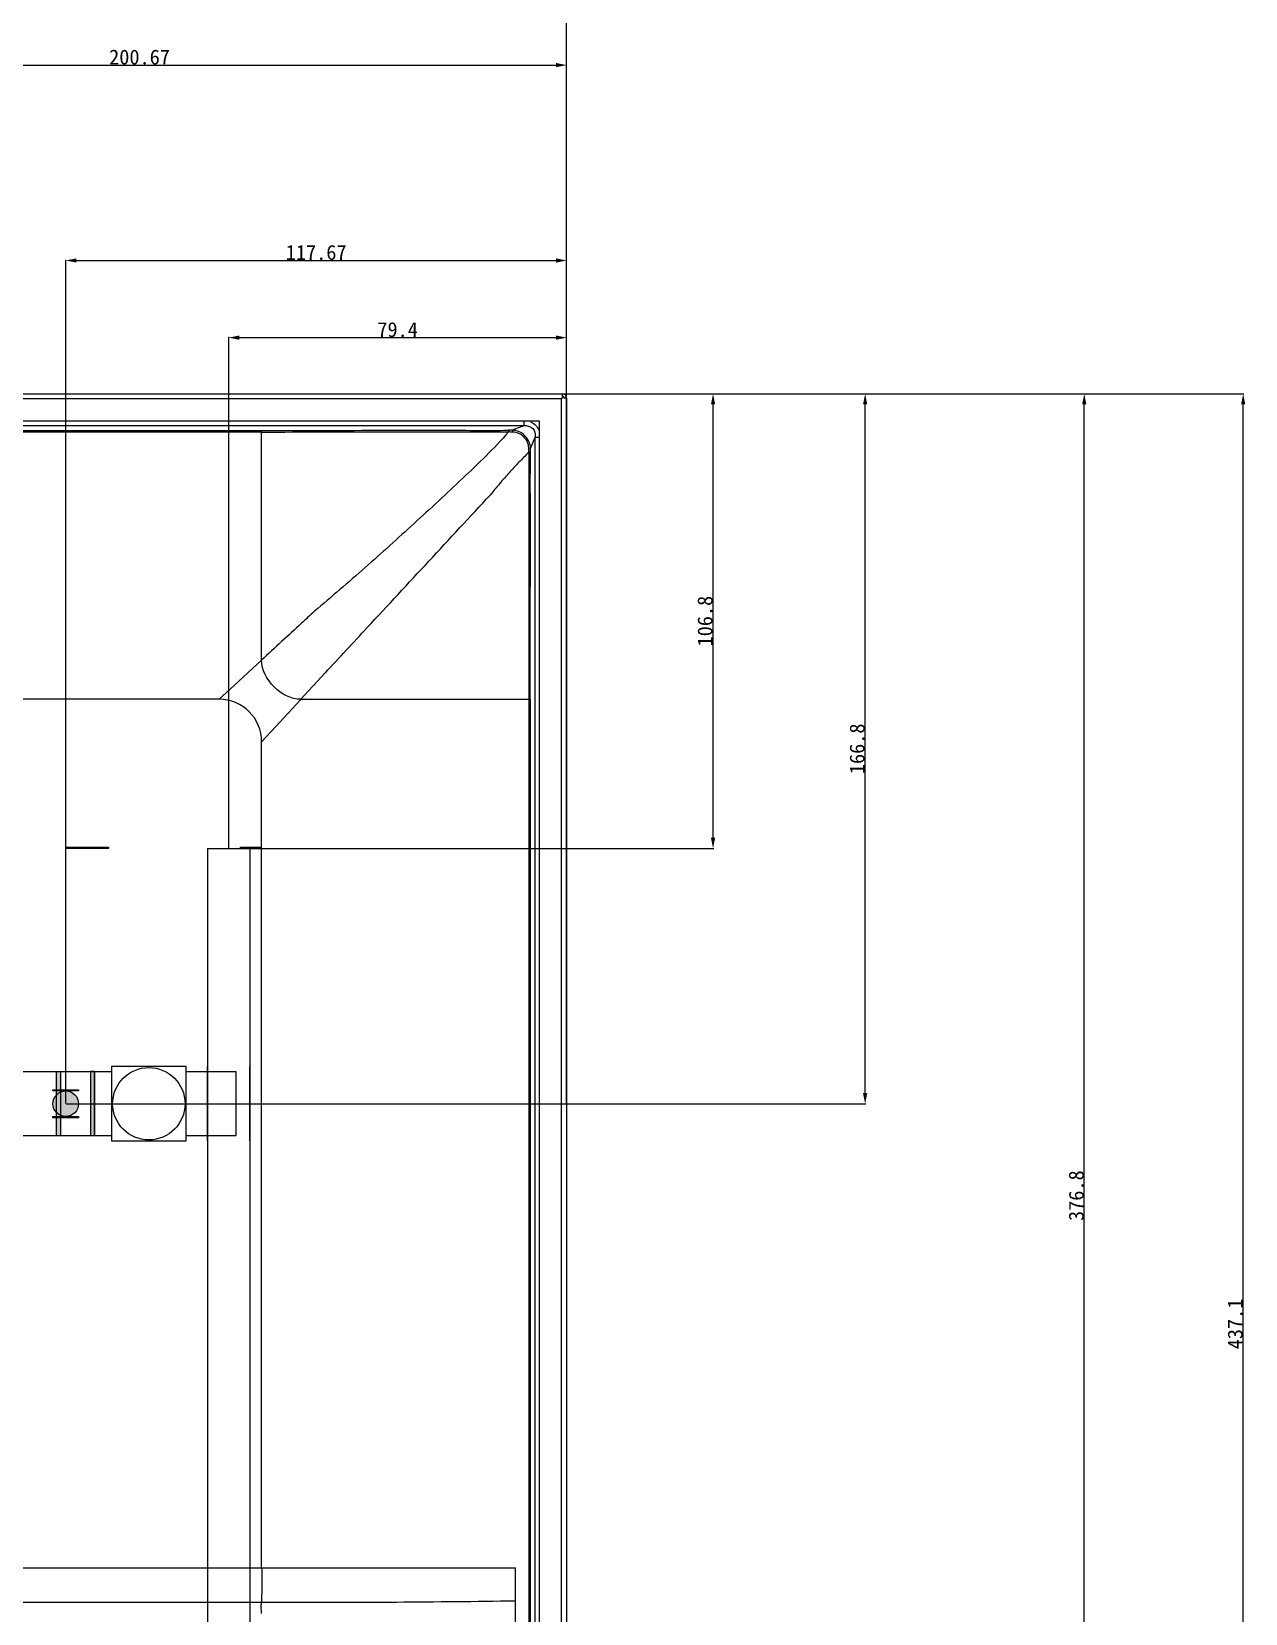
# Model space of a CAD drawing. Header units: millimetres. Extents: x -815 to 2586, y -393 to 7795.
# Drawn here: x 2301.1 to 2586.3, y 299.6 to 671.3 of the extents above; entities that cross this region are included whole.
import ezdxf

# ---------------------------------------------------------------- set-up
doc = ezdxf.new("R2010")
doc.units = ezdxf.units.MM
doc.header["$LTSCALE"] = 46.255
doc.header["$PDMODE"] = 3
doc.header["$PDSIZE"] = 0.3125
doc.layers.get('0').update_dxf_attribs({"linetype": 'CONTINUOUS'})
doc.layers.get('Defpoints').update_dxf_attribs({"linetype": 'CONTINUOUS'})
doc.layers.add('02___PRT_ALL_AXES', color=7, linetype='CONTINUOUS')
doc.styles.get("Standard").update_dxf_attribs({"font": 'simfang.ttf'})
doc.dimstyles.new('DIMSTYLE_1', dxfattribs={"dimtxt": 3.5, "dimasz": 2.5, "dimexe": 0.18, "dimexo": 0.0625, "dimgap": 0.09, "dimtad": 1, "dimdsep": 46, "dimtxsty": 'Standard', "dimblk": '_FILLED', "dimblk1": '_FILLED', "dimblk2": '_FILLED', "dimcen": 0.09, "dimclrt": 5, "dimadec": 0, "dimazin": 0, "dimtp": 0.01, "dimtm": 0.01, "dimtfac": 1, "dimtofl": 0, "dimtmove": 0, "dimatfit": 3, "dimldrblk": '_FILLED', "dimfxl": 1, "dimtolj": 1, "dimarcsym": 0})

# ---------------------------------------------------------------- blocks, each defined once
blk = doc.blocks.new('2321213')
at = {"color": 7, "linetype": 'Continuous'}
for p, q in [((-1977.159, -2420.236), (-1738.958, -2420.236)), ((-1739.008, -2420.535), (-1977.109, -2420.535)), ((-1738.875, -2420.403), (-1739.008, -2420.535)), ((-1739.008, -2557.514), (-1739.008, -2420.535)), ((-1738.958, -2420.385), (-1738.958, -2420.236)), ((-1738.708, -2420.485), (-1738.858, -2420.485)), ((-1738.708, -2420.485), (-1738.708, -2557.514)), ((-1740.307, -2421.835), (-1975.809, -2421.835)), ((-1741.226, -2421.835), (-1741.226, -2422.105)), ((-1740.307, -2557.264), (-1740.307, -2421.835)), ((-1741.226, -2422.105), (-1967.875, -2422.105)), ((-1959.505, -2422.386), (-1756.611, -2422.386)), ((-1959.505, -2422.47), (-1756.611, -2422.47)), ((-1756.611, -2435.863), (-1756.611, -2422.386)), ((-1741.896, -2422.368), (-1742.129, -2422.375)), ((-1741.226, -2422.105), (-1741.896, -2422.368)), ((-1740.822, -2423.437), (-1740.552, -2422.775)), ((-1740.552, -2422.774), (-1740.307, -2422.774)), ((-1740.552, -2431.541), (-1740.552, -2422.775)), ((-1740.831, -2423.674), (-1740.925, -2423.67)), ((-1740.552, -2553.669), (-1740.552, -2431.541)), ((-1740.552, -2460.275), (-1740.552, -2433.568)), ((-1756.611, -2435.863), (-1758.231, -2437.355)), ((-1754.313, -2438.164), (-1752.873, -2436.61)), ((-1758.231, -2437.355), (-1759.11, -2438.164)), ((-1759.11, -2438.164), (-1809.013, -2438.164)), ((-1755.779, -2439.758), (-1754.356, -2438.211)), ((-1754.356, -2438.211), (-1754.312, -2438.164)), ((-1754.312, -2438.164), (-1740.848, -2438.164)), ((-1740.925, -2438.164), (-1740.925, -2540.847)), ((-1740.848, -2438.164), (-1740.848, -2540.847)), ((-1756.611, -2440.662), (-1755.779, -2439.758)), ((-1756.611, -2489.153), (-1756.611, -2440.662)), ((-1768.105, -2446.847), (-1765.606, -2446.847)), ((-1768.105, -2446.922), (-1768.105, -2446.847)), ((-1765.606, -2446.922), (-1768.105, -2446.922)), ((-1765.606, -2446.847), (-1765.606, -2446.922)), ((-1757.86, -2446.847), (-1756.611, -2446.847)), ((-1757.86, -2446.922), (-1757.86, -2446.847)), ((-1757.86, -2446.922), (-1756.611, -2446.922)), ((-1768.86, -2461.09), (-1767.361, -2461.09)), ((-1768.86, -2461.165), (-1768.86, -2461.09)), ((-1767.361, -2461.165), (-1768.86, -2461.165)), ((-1767.361, -2461.09), (-1767.361, -2461.165)), ((-1768.86, -2462.664), (-1767.361, -2462.664)), ((-1768.86, -2462.739), (-1768.86, -2462.664)), ((-1767.361, -2462.739), (-1768.86, -2462.739)), ((-1767.361, -2462.664), (-1767.361, -2462.739)), ((-1740.552, -2489.01), (-1740.552, -2462.303)), ((-1783.535, -2489.153), (-1741.709, -2489.153)), ((-1756.611, -2491.204), (-1783.328, -2491.204)), ((-1741.712, -2492.554), (-1741.712, -2491.118)), ((-1740.552, -2517.745), (-1740.552, -2491.038))]:
    blk.add_line(p, q, dxfattribs=at)
for centre, radius, start, end in [((-1738.958, -2420.485), 0.25, 0, 90), ((-1759.11, -2440.663), 2.499, 0.00548, 89.99452), ((-1931.565, -2489.089), 189.86, 359.38791, 359.98068)]:
    blk.add_arc(centre, radius, start, end, dxfattribs=at)
for points in [[(-1738.875, -2420.403), (-1738.9, -2420.392), (-1738.93, -2420.382), (-1738.954, -2420.393)], [(-1738.875, -2420.403), (-1738.865, -2420.427), (-1738.854, -2420.458), (-1738.865, -2420.483)], [(-1740.837, -2421.874), (-1740.611, -2421.965), (-1740.411, -2422.164), (-1740.321, -2422.389)], [(-1741.876, -2422.479), (-1741.959, -2422.479), (-1742.043, -2422.475), (-1742.127, -2422.47)], [(-1740.925, -2423.67), (-1740.934, -2423.584), (-1740.936, -2423.499), (-1740.935, -2423.413)], [(-1740.831, -2423.674), (-1740.829, -2423.595), (-1740.826, -2423.516), (-1740.822, -2423.437)]]:
    blk.add_open_spline(points, degree=3, dxfattribs=at)
for points, knots in [([(-1756.611, -2422.386), (-1754.197, -2422.386), (-1750.576, -2422.374), (-1745.749, -2422.372), (-1743.336, -2422.381), (-1742.129, -2422.376)], [0, 0, 0, 0, 0.500018, 0.750056, 1, 1, 1, 1]), ([(-1756.611, -2422.476), (-1754.197, -2422.476), (-1750.576, -2422.464), (-1745.748, -2422.461), (-1743.334, -2422.471), (-1742.127, -2422.466)], [0, 0, 0, 0, 0.499984, 0.749957, 1, 1, 1, 1]), ([(-1742.127, -2422.468), (-1742.953, -2423.446), (-1744.364, -2424.767), (-1746.231, -2426.532), (-1748.131, -2428.283), (-1750.54, -2430.457), (-1752.509, -2432.155), (-1753.509, -2432.996)], [0, 0, 0, 0, 0.24762, 0.37251, 0.497263, 0.747199, 1, 1, 1, 1]), ([(-1742.129, -2422.375), (-1742.128, -2422.38), (-1742.125, -2422.411), (-1742.126, -2422.442), (-1742.127, -2422.468)], [0, 0, 0, 0, 0.167464, 1, 1, 1, 1]), ([(-1741.896, -2422.368), (-1741.894, -2422.374), (-1741.883, -2422.411), (-1741.879, -2422.448), (-1741.876, -2422.479)], [0, 0, 0, 0, 0.169765, 1, 1, 1, 1]), ([(-1740.822, -2423.437), (-1740.832, -2423.167), (-1741.079, -2422.621), (-1741.626, -2422.377), (-1741.896, -2422.369)], [0, 0, 0, 0, 0.500211, 1, 1, 1, 1]), ([(-1740.935, -2423.413), (-1740.936, -2423.176), (-1741.154, -2422.693), (-1741.638, -2422.48), (-1741.876, -2422.479)], [0, 0, 0, 0, 0.499791, 1, 1, 1, 1]), ([(-1741.226, -2422.105), (-1741.133, -2422.095), (-1740.939, -2422.104), (-1740.767, -2422.204), (-1740.701, -2422.273)], [0, 0, 0, 0, 0.494418, 1, 1, 1, 1]), ([(-1740.701, -2422.273), (-1740.67, -2422.306), (-1740.565, -2422.452), (-1740.538, -2422.643), (-1740.552, -2422.774)], [0, 0, 0, 0, 0.256234, 1, 1, 1, 1]), ([(-1740.926, -2423.669), (-1741.122, -2423.863), (-1741.519, -2424.253), (-1742.09, -2424.868), (-1742.64, -2425.509), (-1743.005, -2425.94), (-1743.184, -2426.158)], [0, 0, 0, 0, 0.246262, 0.496367, 0.748101, 1, 1, 1, 1]), ([(-1740.822, -2423.438), (-1740.828, -2423.435), (-1740.865, -2423.423), (-1740.903, -2423.417), (-1740.935, -2423.413)], [0, 0, 0, 0, 0.17127, 1, 1, 1, 1]), ([(-1740.925, -2423.669), (-1740.928, -2424.273), (-1740.917, -2425.481), (-1740.922, -2427.897), (-1740.917, -2430.916), (-1740.925, -2434.54), (-1740.92, -2436.956), (-1740.925, -2438.164)], [0, 0, 0, 0, 0.125, 0.249999, 0.500001, 0.75, 1, 1, 1, 1]), ([(-1740.848, -2438.164), (-1740.848, -2435.748), (-1740.837, -2432.125), (-1740.833, -2427.296), (-1740.843, -2424.881), (-1740.831, -2423.674)], [0, 0, 0, 0, 0.500079, 0.75014, 1, 1, 1, 1]), ([(-1752.872, -2436.61), (-1752.053, -2435.727), (-1748.821, -2432.244), (-1745.588, -2428.762), (-1743.182, -2426.156)], [0, 0, 0, 0, 0.2536, 1, 1, 1, 1]), ([(-1753.509, -2432.996), (-1753.764, -2433.231), (-1754.797, -2434.187), (-1755.83, -2435.144), (-1756.611, -2435.863)], [0, 0, 0, 0, 0.246025, 1, 1, 1, 1]), ([(-1754.313, -2438.164), (-1754.889, -2438.167), (-1756.02, -2437.571), (-1756.611, -2436.442), (-1756.611, -2435.863)], [0, 0, 0, 0, 0.499416, 1, 1, 1, 1]), ([(-1756.611, -2489.153), (-1756.606, -2489.55), (-1756.598, -2490.234), (-1756.615, -2490.918), (-1756.611, -2491.204)], [0, 0, 0, 0, 0.58086, 1, 1, 1, 1]), ([(-1756.617, -2491.837), (-1756.623, -2491.714), (-1756.633, -2491.506), (-1756.64, -2491.288), (-1756.611, -2491.204)], [0, 0, 0, 0, 0.579779, 1, 1, 1, 1]), ([(-1741.713, -2491.118), (-1744.042, -2491.146), (-1749.008, -2491.209), (-1753.974, -2491.203), (-1756.611, -2491.204)], [0, 0, 0, 0, 0.469055, 1, 1, 1, 1])]:
    blk.add_open_spline(points, degree=3, knots=knots, dxfattribs=at)
blk = doc.blocks.new('_FILLED')
at = {"color": 0, "linetype": 'ByBlock'}
blk.add_solid([(0, 0), (-1, 0.2), (-1, -0.2)], dxfattribs=at)
blk = doc.blocks.new('*D80')
at = {"color": 0, "lineweight": -2, "transparency": 16777216}
for p, q in [((2309.15, 419.45), (2309.15, 617.71)), ((2311.65, 617.53), (2424.32, 617.53)), ((2426.82, 419.45), (2426.82, 617.71))]:
    blk.add_line(p, q, dxfattribs=at)
at = {"layer": 'Defpoints', "color": 0, "transparency": 16777216}
for p in [(2426.82, 617.53), (2309.15, 419.39), (2426.82, 419.39)]:
    blk.add_point(p, dxfattribs=at)
at = {"color": 0, "lineweight": -2, "transparency": 16777216, "xscale": 2.5, "yscale": 2.5, "zscale": 2.5, "rotation": 180}
blk.add_blockref('_FILLED', (2309.15, 617.53), dxfattribs=at)
at = {"color": 0, "lineweight": -2, "transparency": 16777216, "xscale": 2.5, "yscale": 2.5, "zscale": 2.5}
blk.add_blockref('_FILLED', (2426.82, 617.53), dxfattribs=at)
at = {"color": 5, "transparency": 16777216, "insert": (2367.98, 619.4), "char_height": 3.5, "attachment_point": 5}
blk.add_mtext('\\A1;117.67', dxfattribs=at)
blk = doc.blocks.new('*D81')
at = {"color": 0, "lineweight": -2, "transparency": 16777216}
for p, q in [((2226.14, 419.45), (2226.14, 663.62)), ((2228.64, 663.44), (2424.32, 663.44)), ((2426.82, 585.25), (2426.82, 663.62))]:
    blk.add_line(p, q, dxfattribs=at)
at = {"layer": 'Defpoints', "color": 0, "transparency": 16777216}
for p in [(2426.82, 663.44), (2426.82, 585.19), (2226.14, 419.39)]:
    blk.add_point(p, dxfattribs=at)
at = {"color": 0, "lineweight": -2, "transparency": 16777216, "xscale": 2.5, "yscale": 2.5, "zscale": 2.5, "rotation": 180}
blk.add_blockref('_FILLED', (2226.14, 663.44), dxfattribs=at)
at = {"color": 0, "lineweight": -2, "transparency": 16777216, "xscale": 2.5, "yscale": 2.5, "zscale": 2.5}
blk.add_blockref('_FILLED', (2426.82, 663.44), dxfattribs=at)
at = {"color": 5, "transparency": 16777216, "insert": (2326.48, 665.31), "char_height": 3.5, "attachment_point": 5}
blk.add_mtext('\\A1;200.67', dxfattribs=at)
blk = doc.blocks.new('*D82')
at = {"color": 0, "lineweight": -2, "transparency": 16777216}
for p, q in [((2149.14, 419.45), (2149.14, 712.69)), ((2151.64, 712.51), (2424.32, 712.51)), ((2426.82, 419.51), (2426.82, 712.69))]:
    blk.add_line(p, q, dxfattribs=at)
at = {"layer": 'Defpoints', "color": 0, "transparency": 16777216}
for p in [(2426.82, 712.51), (2149.14, 419.39), (2426.82, 419.45)]:
    blk.add_point(p, dxfattribs=at)
at = {"color": 0, "lineweight": -2, "transparency": 16777216, "xscale": 2.5, "yscale": 2.5, "zscale": 2.5, "rotation": 180}
blk.add_blockref('_FILLED', (2149.14, 712.51), dxfattribs=at)
at = {"color": 0, "lineweight": -2, "transparency": 16777216, "xscale": 2.5, "yscale": 2.5, "zscale": 2.5}
blk.add_blockref('_FILLED', (2426.82, 712.51), dxfattribs=at)
at = {"color": 5, "transparency": 16777216, "insert": (2287.98, 714.38), "char_height": 3.5, "attachment_point": 5}
blk.add_mtext('\\A1;277.67', dxfattribs=at)
blk = doc.blocks.new('*D83')
at = {"color": 0, "lineweight": -2, "transparency": 16777216}
for p, q in [((2068.57, 419.45), (2068.57, 756.55)), ((2071.07, 756.37), (2424.32, 756.37)), ((2426.82, 419.57), (2426.82, 756.55))]:
    blk.add_line(p, q, dxfattribs=at)
at = {"layer": 'Defpoints', "color": 0, "transparency": 16777216}
for p in [(2426.82, 756.37), (2068.57, 419.39), (2426.82, 419.51)]:
    blk.add_point(p, dxfattribs=at)
at = {"color": 0, "lineweight": -2, "transparency": 16777216, "xscale": 2.5, "yscale": 2.5, "zscale": 2.5, "rotation": 180}
blk.add_blockref('_FILLED', (2068.57, 756.37), dxfattribs=at)
at = {"color": 0, "lineweight": -2, "transparency": 16777216, "xscale": 2.5, "yscale": 2.5, "zscale": 2.5}
blk.add_blockref('_FILLED', (2426.82, 756.37), dxfattribs=at)
at = {"color": 5, "transparency": 16777216, "insert": (2247.7, 758.24), "char_height": 3.5, "attachment_point": 5}
blk.add_mtext('\\A1;358.24', dxfattribs=at)
blk = doc.blocks.new('*D84')
at = {"color": 0, "lineweight": -2, "transparency": 16777216}
for p, q in [((1932.14, 419.45), (1932.14, 796.23)), ((1934.64, 796.05), (2424.32, 796.05)), ((2426.82, 516.82), (2426.82, 796.23))]:
    blk.add_line(p, q, dxfattribs=at)
at = {"layer": 'Defpoints', "color": 0, "transparency": 16777216}
for p in [(2426.82, 796.05), (2426.82, 516.75), (1932.14, 419.39)]:
    blk.add_point(p, dxfattribs=at)
at = {"color": 0, "lineweight": -2, "transparency": 16777216, "xscale": 2.5, "yscale": 2.5, "zscale": 2.5, "rotation": 180}
blk.add_blockref('_FILLED', (1932.14, 796.05), dxfattribs=at)
at = {"color": 0, "lineweight": -2, "transparency": 16777216, "xscale": 2.5, "yscale": 2.5, "zscale": 2.5}
blk.add_blockref('_FILLED', (2426.82, 796.05), dxfattribs=at)
at = {"color": 5, "transparency": 16777216, "insert": (2179.48, 797.92), "char_height": 3.5, "attachment_point": 5}
blk.add_mtext('\\A1;494.68', dxfattribs=at)
blk = doc.blocks.new('*D85')
at = {"color": 0, "lineweight": -2, "transparency": 16777216}
for p, q in [((1812.14, 419.45), (1812.14, 839.04)), ((1814.64, 838.86), (2424.32, 838.86)), ((2426.82, 419.64), (2426.82, 839.04))]:
    blk.add_line(p, q, dxfattribs=at)
at = {"layer": 'Defpoints', "color": 0, "transparency": 16777216}
for p in [(2426.82, 838.86), (1812.14, 419.39), (2426.82, 419.57)]:
    blk.add_point(p, dxfattribs=at)
at = {"color": 0, "lineweight": -2, "transparency": 16777216, "xscale": 2.5, "yscale": 2.5, "zscale": 2.5, "rotation": 180}
blk.add_blockref('_FILLED', (1812.14, 838.86), dxfattribs=at)
at = {"color": 0, "lineweight": -2, "transparency": 16777216, "xscale": 2.5, "yscale": 2.5, "zscale": 2.5}
blk.add_blockref('_FILLED', (2426.82, 838.86), dxfattribs=at)
at = {"color": 5, "transparency": 16777216, "insert": (2119.48, 840.73), "char_height": 3.5, "attachment_point": 5}
blk.add_mtext('\\A1;614.68', dxfattribs=at)
blk = doc.blocks.new('*D86')
at = {"color": 0, "lineweight": -2, "transparency": 16777216}
for p, q in [((1692.14, 419.45), (1692.14, 889.17)), ((1694.64, 888.99), (2424.32, 888.99)), ((2426.82, 419.64), (2426.82, 889.17))]:
    blk.add_line(p, q, dxfattribs=at)
at = {"layer": 'Defpoints', "color": 0, "transparency": 16777216}
for p in [(2426.82, 888.99), (1692.14, 419.39), (2426.82, 419.57)]:
    blk.add_point(p, dxfattribs=at)
at = {"color": 0, "lineweight": -2, "transparency": 16777216, "xscale": 2.5, "yscale": 2.5, "zscale": 2.5, "rotation": 180}
blk.add_blockref('_FILLED', (1692.14, 888.99), dxfattribs=at)
at = {"color": 0, "lineweight": -2, "transparency": 16777216, "xscale": 2.5, "yscale": 2.5, "zscale": 2.5}
blk.add_blockref('_FILLED', (2426.82, 888.99), dxfattribs=at)
at = {"color": 5, "transparency": 16777216, "insert": (2059.48, 890.86), "char_height": 3.5, "attachment_point": 5}
blk.add_mtext('\\A1;734.68', dxfattribs=at)
blk = doc.blocks.new('*D87')
at = {"color": 0, "lineweight": -2, "transparency": 16777216}
for p, q in [((1588.14, 419.45), (1588.14, 928.85)), ((1590.64, 928.67), (2424.32, 928.67)), ((2426.82, 419.45), (2426.82, 928.85))]:
    blk.add_line(p, q, dxfattribs=at)
at = {"layer": 'Defpoints', "color": 0, "transparency": 16777216}
for p in [(2426.82, 928.67), (1588.14, 419.39), (2426.82, 419.39)]:
    blk.add_point(p, dxfattribs=at)
at = {"color": 0, "lineweight": -2, "transparency": 16777216, "xscale": 2.5, "yscale": 2.5, "zscale": 2.5, "rotation": 180}
blk.add_blockref('_FILLED', (1588.14, 928.67), dxfattribs=at)
at = {"color": 0, "lineweight": -2, "transparency": 16777216, "xscale": 2.5, "yscale": 2.5, "zscale": 2.5}
blk.add_blockref('_FILLED', (2426.82, 928.67), dxfattribs=at)
at = {"color": 5, "transparency": 16777216, "insert": (2007.48, 930.54), "char_height": 3.5, "attachment_point": 5}
blk.add_mtext('\\A1;838.68', dxfattribs=at)
blk = doc.blocks.new('*D88')
at = {"color": 0, "lineweight": -2, "transparency": 16777216}
for p, q in [((2309.21, 586.19), (2497.13, 586.19)), ((2496.95, 421.89), (2496.95, 583.69)), ((2309.21, 419.39), (2497.13, 419.39))]:
    blk.add_line(p, q, dxfattribs=at)
at = {"layer": 'Defpoints', "color": 0, "transparency": 16777216}
for p in [(2309.15, 586.19), (2496.95, 586.19), (2309.15, 419.39)]:
    blk.add_point(p, dxfattribs=at)
at = {"color": 0, "lineweight": -2, "transparency": 16777216, "xscale": 2.5, "yscale": 2.5, "zscale": 2.5}
for p, rotation in [((2496.95, 586.19), 90), ((2496.95, 419.39), 270)]:
    blk.add_blockref('_FILLED', p, dxfattribs=dict(at, rotation=rotation))
at = {"color": 5, "transparency": 16777216, "insert": (2495.08, 502.79), "char_height": 3.5, "attachment_point": 5, "rotation": 90}
blk.add_mtext('\\A1;166.8', dxfattribs=at)
blk = doc.blocks.new('*D89')
at = {"color": 0, "lineweight": -2, "transparency": 16777216}
for p, q in [((2309.27, 586.19), (2548.62, 586.19)), ((2548.44, 211.89), (2548.44, 583.69)), ((2309.21, 209.39), (2548.62, 209.39))]:
    blk.add_line(p, q, dxfattribs=at)
at = {"layer": 'Defpoints', "color": 0, "transparency": 16777216}
for p in [(2309.21, 586.19), (2548.44, 586.19), (2309.15, 209.39)]:
    blk.add_point(p, dxfattribs=at)
at = {"color": 0, "lineweight": -2, "transparency": 16777216, "xscale": 2.5, "yscale": 2.5, "zscale": 2.5}
for p, rotation in [((2548.44, 586.19), 90), ((2548.44, 209.39), 270)]:
    blk.add_blockref('_FILLED', p, dxfattribs=dict(at, rotation=rotation))
at = {"color": 5, "transparency": 16777216, "insert": (2546.57, 397.79), "char_height": 3.5, "attachment_point": 5, "rotation": 90}
blk.add_mtext('\\A1;376.8', dxfattribs=at)
blk = doc.blocks.new('*D99')
at = {"color": 0, "lineweight": -2, "transparency": 16777216}
for p, q in [((1471.52, 419.51), (1471.52, 975.84)), ((2424.32, 975.66), (1474.02, 975.66)), ((2426.82, 419.51), (2426.82, 975.84))]:
    blk.add_line(p, q, dxfattribs=at)
at = {"layer": 'Defpoints', "color": 0, "transparency": 16777216}
for p in [(1471.52, 975.66), (1471.52, 419.45), (2426.82, 419.45)]:
    blk.add_point(p, dxfattribs=at)
at = {"color": 0, "lineweight": -2, "transparency": 16777216, "xscale": 2.5, "yscale": 2.5, "zscale": 2.5, "rotation": 180}
blk.add_blockref('_FILLED', (1471.52, 975.66), dxfattribs=at)
at = {"color": 0, "lineweight": -2, "transparency": 16777216, "xscale": 2.5, "yscale": 2.5, "zscale": 2.5}
blk.add_blockref('_FILLED', (2426.82, 975.66), dxfattribs=at)
at = {"color": 5, "transparency": 16777216, "insert": (1949.17, 977.53), "char_height": 3.5, "attachment_point": 5}
blk.add_mtext('\\A1;955.3', dxfattribs=at)
blk = doc.blocks.new('*D110')
at = {"color": 0, "lineweight": -2, "transparency": 16777216}
for p, q in [((2347.42, 479.45), (2347.42, 599.58)), ((2349.92, 599.4), (2424.32, 599.4)), ((2426.82, 479.45), (2426.82, 599.58))]:
    blk.add_line(p, q, dxfattribs=at)
at = {"layer": 'Defpoints', "color": 0, "transparency": 16777216}
for p in [(2426.82, 599.4), (2347.42, 479.39), (2426.82, 479.39)]:
    blk.add_point(p, dxfattribs=at)
at = {"color": 0, "lineweight": -2, "transparency": 16777216, "xscale": 2.5, "yscale": 2.5, "zscale": 2.5, "rotation": 180}
blk.add_blockref('_FILLED', (2347.42, 599.4), dxfattribs=at)
at = {"color": 0, "lineweight": -2, "transparency": 16777216, "xscale": 2.5, "yscale": 2.5, "zscale": 2.5}
blk.add_blockref('_FILLED', (2426.82, 599.4), dxfattribs=at)
at = {"color": 5, "transparency": 16777216, "insert": (2387.12, 601.27), "char_height": 3.5, "attachment_point": 5}
blk.add_mtext('\\A1;79.4', dxfattribs=at)
blk = doc.blocks.new('*D111')
at = {"color": 0, "lineweight": -2, "transparency": 16777216}
for p, q in [((2169.14, 479.45), (2169.14, 684.23)), ((2171.64, 684.05), (2424.32, 684.05)), ((2426.82, 479.45), (2426.82, 684.23))]:
    blk.add_line(p, q, dxfattribs=at)
at = {"layer": 'Defpoints', "color": 0, "transparency": 16777216}
for p in [(2426.82, 684.05), (2169.14, 479.39), (2426.82, 479.39)]:
    blk.add_point(p, dxfattribs=at)
at = {"color": 0, "lineweight": -2, "transparency": 16777216, "xscale": 2.5, "yscale": 2.5, "zscale": 2.5, "rotation": 180}
blk.add_blockref('_FILLED', (2169.14, 684.05), dxfattribs=at)
at = {"color": 0, "lineweight": -2, "transparency": 16777216, "xscale": 2.5, "yscale": 2.5, "zscale": 2.5}
blk.add_blockref('_FILLED', (2426.82, 684.05), dxfattribs=at)
at = {"color": 5, "transparency": 16777216, "insert": (2297.98, 685.92), "char_height": 3.5, "attachment_point": 5}
blk.add_mtext('\\A1;257.67', dxfattribs=at)
blk = doc.blocks.new('*D112')
at = {"color": 0, "lineweight": -2, "transparency": 16777216}
for p, q in [((1728.14, 479.45), (1728.14, 864.33)), ((1730.64, 864.15), (2424.32, 864.15)), ((2426.82, 479.51), (2426.82, 864.33))]:
    blk.add_line(p, q, dxfattribs=at)
at = {"layer": 'Defpoints', "color": 0, "transparency": 16777216}
for p in [(2426.82, 864.15), (2426.82, 479.45), (1728.14, 479.39)]:
    blk.add_point(p, dxfattribs=at)
at = {"color": 0, "lineweight": -2, "transparency": 16777216, "xscale": 2.5, "yscale": 2.5, "zscale": 2.5, "rotation": 180}
blk.add_blockref('_FILLED', (1728.14, 864.15), dxfattribs=at)
at = {"color": 0, "lineweight": -2, "transparency": 16777216, "xscale": 2.5, "yscale": 2.5, "zscale": 2.5}
blk.add_blockref('_FILLED', (2426.82, 864.15), dxfattribs=at)
at = {"color": 5, "transparency": 16777216, "insert": (2077.48, 866.02), "char_height": 3.5, "attachment_point": 5}
blk.add_mtext('\\A1;698.68', dxfattribs=at)
blk = doc.blocks.new('*D113')
at = {"color": 0, "lineweight": -2, "transparency": 16777216}
for p, q in [((1550.92, 479.45), (1550.92, 951.23)), ((1553.42, 951.05), (2424.32, 951.05)), ((2426.82, 479.45), (2426.82, 951.23))]:
    blk.add_line(p, q, dxfattribs=at)
at = {"layer": 'Defpoints', "color": 0, "transparency": 16777216}
for p in [(2426.82, 951.05), (1550.92, 479.39), (2426.82, 479.39)]:
    blk.add_point(p, dxfattribs=at)
at = {"color": 0, "lineweight": -2, "transparency": 16777216, "xscale": 2.5, "yscale": 2.5, "zscale": 2.5, "rotation": 180}
blk.add_blockref('_FILLED', (1550.92, 951.05), dxfattribs=at)
at = {"color": 0, "lineweight": -2, "transparency": 16777216, "xscale": 2.5, "yscale": 2.5, "zscale": 2.5}
blk.add_blockref('_FILLED', (2426.82, 951.05), dxfattribs=at)
at = {"color": 5, "transparency": 16777216, "insert": (1988.87, 952.92), "char_height": 3.5, "attachment_point": 5}
blk.add_mtext('\\A1;875.9', dxfattribs=at)
blk = doc.blocks.new('*D114')
at = {"color": 0, "lineweight": -2, "transparency": 16777216}
for p, q in [((2347.48, 586.19), (2461.4, 586.19)), ((2461.22, 481.89), (2461.22, 583.69)), ((2342.48, 479.39), (2461.4, 479.39))]:
    blk.add_line(p, q, dxfattribs=at)
at = {"layer": 'Defpoints', "color": 0, "transparency": 16777216}
for p in [(2347.42, 586.19), (2461.22, 586.19), (2342.42, 479.39)]:
    blk.add_point(p, dxfattribs=at)
at = {"color": 0, "lineweight": -2, "transparency": 16777216, "xscale": 2.5, "yscale": 2.5, "zscale": 2.5}
for p, rotation in [((2461.22, 586.19), 90), ((2461.22, 479.39), 270)]:
    blk.add_blockref('_FILLED', p, dxfattribs=dict(at, rotation=rotation))
at = {"color": 5, "transparency": 16777216, "insert": (2459.35, 532.79), "char_height": 3.5, "attachment_point": 5, "rotation": 90}
blk.add_mtext('\\A1;106.8', dxfattribs=at)
blk = doc.blocks.new('*D115')
at = {"color": 0, "lineweight": -2, "transparency": 16777216}
for p, q in [((2347.48, 586.19), (2585.96, 586.19)), ((2585.78, 151.59), (2585.78, 583.69)), ((2347.48, 149.09), (2585.96, 149.09))]:
    blk.add_line(p, q, dxfattribs=at)
at = {"layer": 'Defpoints', "color": 0, "transparency": 16777216}
for p in [(2347.42, 586.19), (2585.78, 586.19), (2347.42, 149.09)]:
    blk.add_point(p, dxfattribs=at)
at = {"color": 0, "lineweight": -2, "transparency": 16777216, "xscale": 2.5, "yscale": 2.5, "zscale": 2.5}
for p, rotation in [((2585.78, 586.19), 90), ((2585.78, 149.09), 270)]:
    blk.add_blockref('_FILLED', p, dxfattribs=dict(at, rotation=rotation))
at = {"color": 5, "transparency": 16777216, "insert": (2583.91, 367.64), "char_height": 3.5, "attachment_point": 5, "rotation": 90}
blk.add_mtext('\\A1;437.1', dxfattribs=at)

msp = doc.modelspace()

# ---------------------------------------------------------------- hatches: boundary and pattern name
h = msp.add_hatch(color=3)
h.paths.add_polyline_path([(2306.921, 426.954), (2307.921, 426.954), (2307.921, 419.454), (2306.921, 419.454)])
h.paths.add_polyline_path([(2306.921, 419.454), (2307.921, 419.454), (2307.921, 411.954), (2306.921, 411.954)])
h = msp.add_hatch(color=3)
h.paths.add_polyline_path([(2314.921, 426.954), (2315.921, 426.954), (2315.921, 419.454), (2314.921, 419.454)])
h.paths.add_polyline_path([(2314.921, 419.454), (2315.921, 419.454), (2315.921, 411.954), (2314.921, 411.954)])
h = msp.add_hatch(color=7)
h.dxf.hatch_style = 1
h.paths.add_polyline_path([(1590.41, 421.351, 0.6943181), (1585.142, 419.387, 0.6943181), (1590.41, 417.422)])
h.paths.add_polyline_path([(1695.143, 419.387, 1), (1689.143, 419.387, 1)])
h.paths.add_polyline_path([(1815.143, 419.387, 1), (1809.143, 419.387, 1)])
h.paths.add_polyline_path([(1935.144, 419.387, 1), (1929.144, 419.387, 1)])
h.paths.add_polyline_path([(2071.574, 419.387, 1), (2065.574, 419.387, 1)])
h.paths.add_polyline_path([(2152.145, 419.387, 0.4258981), (2149.025, 422.384), (2149.025, 416.389, 0.4258981)])
h.paths.add_polyline_path([(2148.025, 422.17, 0.3061896), (2146.145, 419.387, 0.3061896), (2148.025, 416.603)])
h.paths.add_polyline_path([(2223.145, 419.387, 1), (2229.145, 419.387, 1)])
h.paths.add_polyline_path([(2312.145, 419.387, 0.5433806), (2307.921, 422.126), (2307.921, 416.647, 0.5433806)])
h.paths.add_polyline_path([(2306.921, 421.4, 0.1860637), (2306.145, 419.387, 0.1860637), (2306.921, 417.373)])
h.paths.add_polyline_path([(2312.145, 209.386, 0.5433806), (2307.921, 212.125), (2307.921, 206.647, 0.5433806)])
h.paths.add_polyline_path([(2306.921, 211.399, 0.1860637), (2306.145, 209.386, 0.1860637), (2306.921, 207.372)])
h.paths.add_polyline_path([(2223.145, 209.386, 1), (2229.145, 209.386, 1)])
h.paths.add_polyline_path([(2149.025, 212.383), (2149.025, 206.388, 0.4258981), (2152.145, 209.386, 0.4258981)])
h.paths.add_polyline_path([(2148.025, 212.169, 0.3061896), (2146.145, 209.386, 0.3061896), (2148.025, 206.602)])
h.paths.add_polyline_path([(2069.118, 209.386, 1), (2075.118, 209.386, 1)])
h.paths.add_polyline_path([(1970.167, 209.386, 1), (1964.167, 209.386, 1)])
h.paths.add_polyline_path([(1858.167, 209.386, 1), (1864.167, 209.386, 1)])
h.paths.add_polyline_path([(1749.306, 212.151, 0.5362046), (1745.143, 209.386, 0.5362046), (1749.306, 206.62)])
h.paths.add_polyline_path([(1751.143, 209.386, 0.1938066), (1750.306, 211.465), (1750.306, 207.306, 0.1938066)])
h.paths.add_polyline_path([(1665.143, 209.386, 1), (1671.143, 209.386, 1)])
h.paths.add_polyline_path([(1590.41, 211.35, 0.6943181), (1585.142, 209.386, 0.6943181), (1590.41, 207.421)])

# ---------------------------------------------------------------- linework, layer by layer
at = {"color": 1, "linetype": 'Continuous'}
for p, q in [((2342.415, 479.39), (2342.415, 149.088)), ((2352.415, 479.39), (2352.415, 149.088))]:
    msp.add_line(p, q, dxfattribs=at)
at = {"color": 1}
msp.add_line((2342.415, 479.39), (2352.415, 479.39), dxfattribs=at)
at = {"color": 3, "linetype": 'Continuous'}
for p, q in [((2337.415, 428.147), (2319.915, 428.147)), ((2319.915, 428.147), (2319.915, 410.647)), ((2337.415, 410.647), (2337.415, 428.147)), ((2342.415, 410.647), (2342.415, 428.147)), ((2352.415, 410.647), (2352.415, 428.147)), ((2319.915, 426.891), (2268.415, 426.891)), ((2349.165, 426.891), (2337.415, 426.891)), ((2349.165, 411.891), (2349.165, 426.891)), ((2268.415, 411.891), (2319.915, 411.891)), ((2319.915, 410.647), (2337.415, 410.647)), ((2337.415, 411.891), (2349.165, 411.891))]:
    msp.add_line(p, q, dxfattribs=at)
at = {"color": 3}
for p, q in [((2306.921, 426.954), (2306.921, 411.954)), ((2307.921, 426.954), (2307.921, 411.954)), ((2314.921, 426.954), (2314.921, 411.954)), ((2315.921, 426.954), (2315.921, 411.954))]:
    msp.add_line(p, q, dxfattribs=at)
msp.add_lwpolyline([(2315.921, 426.954), (2314.921, 426.954), (2314.921, 411.954), (2315.921, 411.954)], close=True, dxfattribs=at)
msp.add_circle((2309.145, 419.387), 3)
at = {"layer": '02___PRT_ALL_AXES', "color": 3, "linetype": 'Continuous'}
msp.add_circle((2328.665, 419.391), 8.5, dxfattribs=at)

# ---------------------------------------------------------------- block references
at = {"color": 2, "xscale": 4.002099959215971, "yscale": 4.002099959215971, "zscale": 4.002099959215971}
msp.add_blockref('2321213', (9385.302, 10272.215), dxfattribs=at)

# ---------------------------------------------------------------- dimensions: what is measured, and where the dimension line sits
at = {"color": 2}
for base, p1, p2, picture, middle in [((1471.515, 975.657), (2426.819, 419.449), (1471.515, 419.449), '*D99', (1949.167, 975.657)), ((2426.819, 928.667), (1588.142, 419.387), (2426.819, 419.387), '*D87', (2007.481, 928.667)), ((2426.819, 888.986), (1692.143, 419.387), (2426.819, 419.574), '*D86', (2059.481, 888.986)), ((2426.819, 838.864), (1812.143, 419.387), (2426.819, 419.574), '*D85', (2119.481, 838.864)), ((2426.8191, 796.051), (1932.1437, 419.3865), (2426.8191, 516.7531), '*D84', (2179.4814, 796.051)), ((2426.8191, 756.3707), (2068.5743, 419.3865), (2426.8191, 419.5115), '*D83', (2247.6967, 756.3707)), ((2426.819, 712.514), (2149.145, 419.387), (2426.819, 419.449), '*D82', (2287.982, 712.514)), ((2426.819, 663.435), (2226.145, 419.387), (2426.819, 585.19), '*D81', (2326.482, 663.435)), ((2426.819, 617.527), (2309.145, 419.387), (2426.819, 419.387), '*D80', (2367.982, 617.527))]:
    dim = msp.add_linear_dim(base=base, p1=p1, p2=p2, dimstyle='DIMSTYLE_1', dxfattribs=at)
    dim.commit()
    dim.dimension.update_dxf_attribs({"geometry": picture, "text_midpoint": middle, "dimtype": 160})
for base, p1, p2, picture, middle in [((2426.819, 951.052), (1550.915, 479.39), (2426.819, 479.39), '*D113', (1988.867, 952.922)), ((2426.819, 864.145), (1728.143, 479.39), (2426.819, 479.452), '*D112', (2077.481, 866.015)), ((2426.819, 684.053), (2169.145, 479.39), (2426.819, 479.39), '*D111', (2297.982, 685.923)), ((2426.819, 599.397), (2347.415, 479.39), (2426.819, 479.39), '*D110', (2387.117, 601.267))]:
    dim = msp.add_linear_dim(base=base, p1=p1, p2=p2, dimstyle='DIMSTYLE_1', dxfattribs=at)
    dim.commit()
    dim.dimension.update_dxf_attribs({"geometry": picture, "text_midpoint": middle})
for base, p1, p2, picture, middle in [((2496.946, 586.19), (2309.145, 419.387), (2309.145, 586.19), '*D88', (2495.076, 502.788)), ((2548.44, 586.19), (2309.145, 209.386), (2309.208, 586.19), '*D89', (2546.57, 397.788)), ((2461.219, 586.19), (2342.415, 479.39), (2347.415, 586.19), '*D114', (2459.349, 532.79)), ((2585.784, 586.19), (2347.415, 149.088), (2347.415, 586.19), '*D115', (2583.914, 367.639))]:
    dim = msp.add_linear_dim(base=base, p1=p1, p2=p2, angle=90, dimstyle='DIMSTYLE_1', dxfattribs=at)
    dim.commit()
    dim.dimension.update_dxf_attribs({"geometry": picture, "text_midpoint": middle})

doc.saveas('drawing.dxf')
